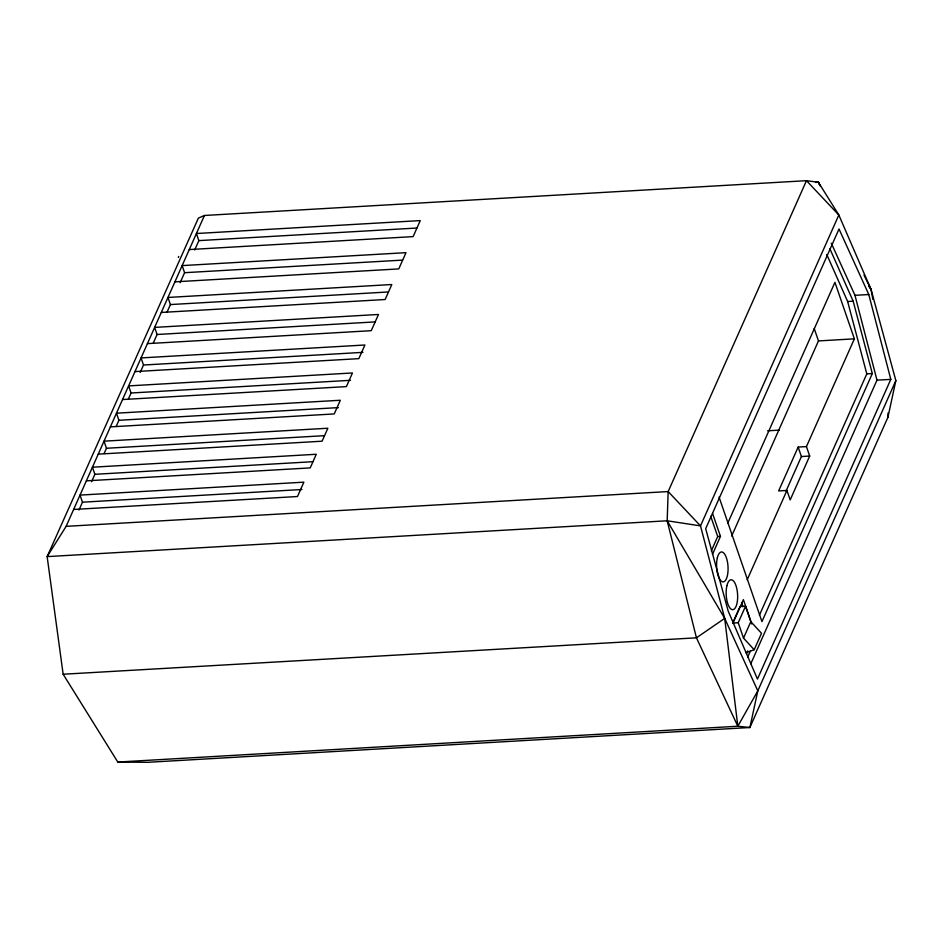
<?xml version="1.0" encoding="UTF-8"?>
<svg xmlns="http://www.w3.org/2000/svg" width="943" height="943" viewBox="0 0 943 943"><rect width="100%" height="100%" fill="white"/><g stroke="black" fill="none" stroke-linecap="round" stroke-linejoin="round"><path stroke-width="1.41" d="M887.941 417.254L895.85 380.607L871.049 289.454L838.834 215.004L818.418 182.27L806.477 180.679L204.442 215.476L198.395 218.104L47.15 556.618L63.146 674.233L117.804 762.05L147.556 762.321L749.897 727.513L887.941 417.254L888.07 412.904M117.804 762.05L737.827 726.228L696.441 637.822L667.173 520.784L668.163 491.562L806.477 180.679L838.834 215.004L700.508 525.888L724.695 618.384L737.827 726.228L749.897 727.513L757.807 690.865L895.85 380.607M178.321 257.451L178.746 256.472M66.116 526.347L668.163 491.562L700.508 525.888L667.173 520.784L47.15 556.618L66.116 526.347L204.442 215.476M78.988 510.033L82.465 502.195L80.025 495.099L303.87 482.168L297.481 496.525L73.637 509.456M91.565 481.743L94.878 474.305L92.438 467.209L316.282 454.267L310.212 467.905L86.367 480.847M104.154 453.465L106.465 448.267L104.025 441.171L327.858 428.24L322.093 441.206L98.249 454.149M116.142 426.507L118.912 420.283L116.472 413.187L340.317 400.256L334.223 413.942L110.378 426.873M128.295 399.195L131.053 392.995L128.613 385.899L352.458 372.968L346.387 386.606L122.543 399.549M140.189 372.473L143.501 365.024L141.061 357.927L364.906 344.997L358.823 358.646L134.979 371.589M153.202 343.24L157.08 334.494L154.64 327.398L378.485 314.467L371.271 330.687L147.426 343.629M167.076 312.05L170.4 304.565L167.96 297.458L391.805 284.527L385.133 299.52L161.288 312.451M180.137 282.688L184.58 272.704L182.14 265.608L405.985 252.665L398.759 268.908L174.915 281.839M194.694 249.978L198.855 240.618L196.415 233.522L420.26 220.591L413.117 236.622L189.272 249.565M711.387 550.724L717.706 536.532L710.727 516.257M712.436 554.437L720.464 536.378L712.554 513.393M727.748 523.259L834.932 282.346L854.382 338.843L806.442 446.593L809.695 456.058L790.187 499.92L786.933 490.454L778.635 490.938L798.155 447.076L806.442 446.593M731.65 536.06L818.477 340.918L814.21 328.518M786.038 491.091L801.409 456.542L798.155 447.076M747.174 579.804L786.933 490.454M733.253 621.767L740.007 606.585L745.536 606.266L750.828 621.649L761.508 633.295L754.188 649.739L746.007 652.78M732.805 623.417L743.379 599.654L751.76 623.995M754.188 649.739L743.508 638.093L738.216 622.71L745.536 606.266M743.508 638.093L750.828 621.649M759.398 615.249L866.794 373.876L847.651 301.512L826.763 254.504M746.597 653.511L747.775 650.87M829.911 248.822L853.167 301.194L872.322 373.558L761.944 621.626L719.049 497.055M747.599 657.306L750.545 650.705M750.817 663.731L876.978 380.159L854.983 295.324L831.278 243.164M890.805 379.369L757.453 679.054L728.196 611.088L705.682 528.681L839.022 228.996L868.798 294.522L890.805 379.369L876.978 380.159M737.827 726.228L757.807 690.865L724.695 618.384L667.173 520.784M724.695 618.384L696.441 637.822L63.146 674.233M815.483 182.447L818.418 182.27L820.351 186.195M198.855 240.618L416.841 228.029M184.58 272.704L402.578 260.103M170.4 304.565L388.398 291.965M157.08 334.494L375.078 321.905M854.983 295.324L868.798 294.522M847.651 301.512L853.167 301.194M143.501 365.024L362.961 352.352M818.477 340.918L854.382 338.843M131.053 392.995L350.513 380.312M866.794 373.876L872.322 373.558M118.912 420.283L338.372 407.612M106.465 448.267L324.451 435.678M767.602 430.81L779.354 430.126M94.878 474.305L312.876 461.705M801.409 456.542L809.695 456.058M82.465 502.195L301.925 489.511M717.706 536.532L720.464 536.378M732.687 623.04L738.216 622.71M868.656 286.035L871.049 289.454L872.888 299.473M864 275.073L871.049 289.454M818.418 182.27L819.62 184.922M741.552 602.518L742.943 606.573M717.34 557.879A14.97 5.693 86.7 0 0 722.338 581.76A14.97 5.693 86.7 0 0 727.312 561.179A14.97 5.693 86.7 0 0 717.34 557.879M726.912 585.674A14.97 5.693 86.7 0 0 731.898 609.555A14.97 5.693 86.7 0 0 736.884 588.962A14.97 5.693 86.7 0 0 726.912 585.674"/></g></svg>
